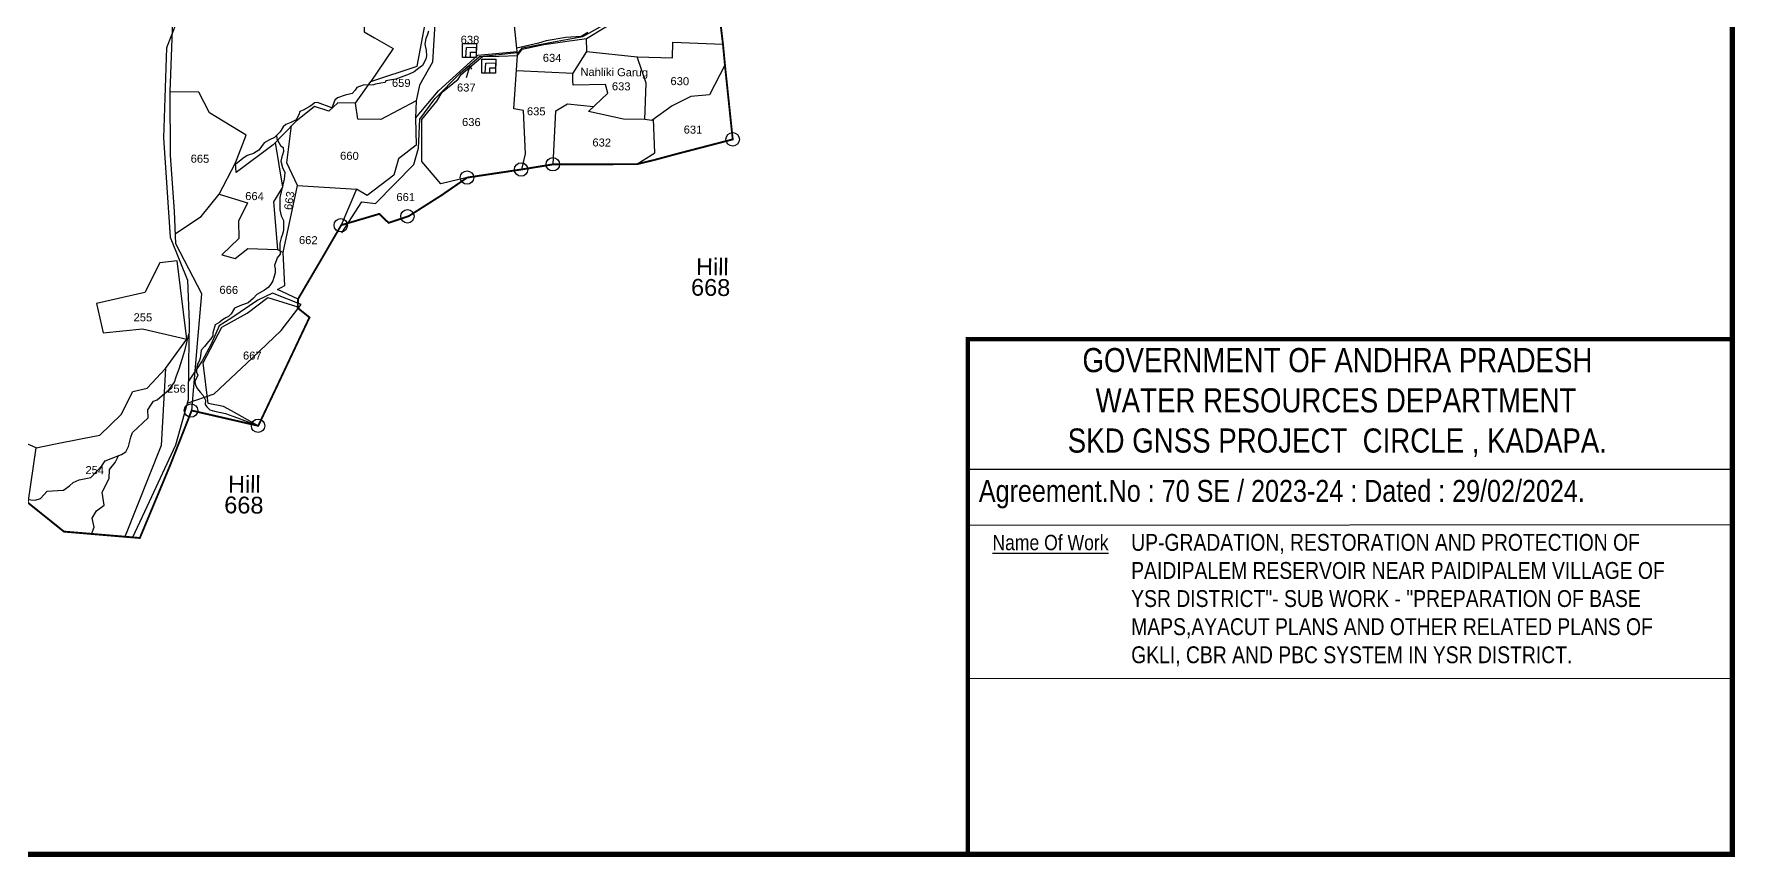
# Model space of a CAD drawing. Header units: inches. Extents: x 216030 to 222213, y 1586560 to 1591986.
# Drawn here: x 219024 to 222213, y 1586560 to 1588103 of the extents above; entities that cross this region are included whole.
import ezdxf

# ---------------------------------------------------------------- set-up
doc = ezdxf.new("R2010")
doc.units = ezdxf.units.IN
doc.header["$LTSCALE"] = 15
doc.header["$MEASUREMENT"] = 0
for name, color, linetype in [('BOUNDRY STONES', 240, 'Continuous'), ('DIMENSION', 1, 'Continuous'), ('FRAME 025', 7, 'Continuous'), ('PLOTS', 7, 'Continuous'), ('PLOTS NO', 7, 'Continuous'), ('ROADS', 1, 'Continuous'), ('STREAMS', 4, 'Continuous'), ('TITLEBLOCK', 7, 'Continuous'), ('VILLAGE BOUNDRY', 5, 'Continuous'), ('wells', 7, 'Continuous')]:
    doc.layers.add(name, color=color, linetype=linetype)
doc.styles.add('ARIALN', font='ARIALN.TTF')
doc.styles.get("Standard").update_dxf_attribs({"font": 'arial.ttf'})

# ---------------------------------------------------------------- blocks, each defined once
blk = doc.blocks.new('VBV BVB')
at = {"layer": 'wells'}
for points in [[(18263.9, 9973.8), (18300.3, 9973.8), (18300.3, 9936.9), (18263.9, 9936.9)], [(18274.1, 9963.3), (18300.3, 9964.6), (18300.3, 9936.9), (18272.6, 9936.9)], [(18285.1, 9951.1), (18300.3, 9951.1), (18300.3, 9936.9), (18285.1, 9936.9)]]:
    blk.add_lwpolyline(points, close=True, dxfattribs=at)
blk = doc.blocks.new('gdggfg')
at = {"layer": 'PLOTS NO'}
for points in [[(18497.2, 7814.7), (18501.3, 7805), (18512.2, 7809.6)], [(18501.3, 7805), (18515.5, 7835.3)]]:
    blk.add_lwpolyline(points, dxfattribs=at)

msp = doc.modelspace()

# ---------------------------------------------------------------- linework, layer by layer
at = {"layer": 'BOUNDRY STONES'}
for centre in [(220334.1, 1587905.8), (219937.5, 1587849.2), (219997, 1587859), (219836.1, 1587834.1), (219599.4, 1587744.6), (219724.4, 1587761.4), (219318.6, 1587397.1), (219444.4, 1587368.5)]:
    msp.add_circle(centre, 12.6, dxfattribs=at)
at = {"layer": 'FRAME 025', "lineweight": -3}
for points, elevation in [([(220775.2, 1587287.4), (222208.7, 1587287.4)], -0.7), ([(220775.2, 1587182.1), (222206.5, 1587183.1)], 4.6), ([(220774.9, 1586895.1), (222208.1, 1586894.3)], 5.8)]:
    msp.add_lwpolyline(points, dxfattribs=dict(at, elevation=elevation))
at = {"layer": 'PLOTS'}
for points in [[(219319.9, 1587397.1), (219331.4, 1587530.2), (219338.8, 1587615.8), (219290.3, 1587709.7), (219287.4, 1587771.2), (219280.2, 1587875.4), (219279.5, 1587995.2), (219285.9, 1588161), (219341.7, 1588382.4), (219379, 1588547.1), (219247.6, 1588583.2), (219157.1, 1588608.1), (219107.9, 1588609.7), (219092, 1588553.6), (219326.4, 1588498.4), (219317.5, 1588460.8), (219239.2, 1588479.3), (219229.4, 1588437.8), (219068.2, 1588475.8), (219092, 1588553.6), (219029.4, 1588538.2), (218990.3, 1588496.4)], [(219773.3, 1588244.7), (219712.5, 1588244.4), (219681.5, 1588197), (219663.4, 1588199.2), (219656.8, 1588221.9), (219661.1, 1588262), (219653.3, 1588259.1), (219640.1, 1588258.4), (219643.5, 1588107.4), (219662.5, 1588096.4), (219697.6, 1588076), (219655.6, 1588014.1), (219742.9, 1588043.3), (219765.8, 1588165.8), (219796, 1588173.3), (219822.1, 1588202), (219848.2, 1588203.9), (219899.6, 1588245.3), (219939.1, 1588356.5)], [(219930.7, 1588062.8), (219939.7, 1588075.2), (219980, 1588083.5), (220019.3, 1588089.1), (220059.8, 1588094.9), (220126.2, 1588135), (220174.9, 1588168.4), (220208.7, 1588188.2), (220245.6, 1588217.8), (220303, 1588280.5)], [(220062.5, 1588106.4), (220050.2, 1588098.9), (220021.4, 1588097.1), (219984.3, 1588090.6), (219970.3, 1588085.9), (219929.6, 1588076.5), (219921, 1588160.6), (219914, 1588228.7), (219916.7, 1588244.6)], [(219914, 1588228.7), (219896.6, 1588223.1), (219853.9, 1588190.8), (219819.6, 1588159.5), (219811, 1588147.7), (219776.6, 1588133.9), (219771.6, 1588050.5), (219747.3, 1588007.2), (219740.9, 1587978.2), (219739.3, 1587945.3), (219741, 1587894.8), (219707.4, 1587869.1), (219698.7, 1587838.8), (219648.8, 1587800.3), (219629, 1587812.4), (219600.2, 1587744.8)], [(219739.3, 1587945.3), (219782.5, 1587996.5), (219856.6, 1588063.6), (219929.9, 1588070.5), (219929.6, 1588076.5)], [(219928.8, 1588035.1), (220035.3, 1588029.8), (220060.7, 1588070.3), (220059.8, 1588094.9)], [(220060.7, 1588070.3), (220154.9, 1588060.4), (220221.1, 1588058.5), (220222, 1588088.1), (220315.9, 1588084.4)], [(219836.5, 1587834.1), (219786.9, 1587822.4), (219751.2, 1587864.2), (219751.2, 1587942.7), (219779.7, 1587977.7), (219789.8, 1587994), (219819.3, 1588018.9), (219824.9, 1588027.3), (219861.4, 1588058), (219864.9, 1588061), (219896.2, 1588061.8), (219930.7, 1588062.8), (219929.9, 1588070.5)], [(219938.9, 1587849.4), (219945.7, 1587878.6), (219941.9, 1587959.7), (219923.8, 1587963), (219930.7, 1588062.8)], [(220319.7, 1588045.1), (220290.6, 1587989.4), (220255.5, 1587986.4), (220220.5, 1587968.9), (220182.4, 1587941.2), (220169.4, 1587942.9), (220172, 1588011.2), (220154.9, 1588060.4)], [(219740.9, 1587978.2), (219674.3, 1587943.2), (219631.3, 1587943.6), (219627, 1587973.9), (219655.6, 1588014.1)], [(220169.4, 1587942.9), (220129.7, 1587943.9), (220063.7, 1587958.1), (220100, 1587992.2), (220095.9, 1588008.9), (220034.9, 1588007.4), (220034.7, 1588015.5), (220034.3, 1588029.9)], [(219627, 1587973.9), (219593.8, 1587974.5), (219576.9, 1587958.9), (219550.1, 1587967.3), (219514.9, 1587939.5), (219472.7, 1587895.7), (219403.1, 1587843.5), (219401.8, 1587861.5), (219422.1, 1587913.5), (219353.2, 1587955.7), (219333.2, 1587994.3), (219279.5, 1587995.2)], [(219997.7, 1587858.9), (220002.7, 1587959), (220024.4, 1587972.3), (220073.3, 1587967.1)], [(219371.4, 1587803.2), (219424.7, 1587786.9), (219408, 1587752.1), (219408.6, 1587719.6), (219376.7, 1587689), (219401.4, 1587682.5), (219425.4, 1587700.8), (219480.5, 1587699.3), (219491.5, 1587693.7), (219518.5, 1587819), (219498.5, 1587861.9), (219507.2, 1587931.5)], [(220154.4, 1587859.2), (220187.9, 1587880.2), (220185.4, 1587943.4)], [(219476.5, 1587899.7), (219490, 1587816.3), (219473.3, 1587788.6), (219480.5, 1587699.3)], [(219289.4, 1587728.9), (219337.6, 1587760.9), (219371.4, 1587803.2), (219401.8, 1587861.5)], [(219518.5, 1587819), (219629, 1587812.4)], [(219519.3, 1587606.2), (219480.9, 1587623.9), (219494.6, 1587631.7), (219491.5, 1587693.7)], [(219271.1, 1587475.9), (219310.9, 1587530.9), (219292.5, 1587678.1), (219260.4, 1587674.1), (219232.3, 1587618.3), (219141.6, 1587597.8), (219154, 1587542.9), (219227.7, 1587550.6), (219310.9, 1587530.9)], [(219444.7, 1587368.4), (219424.6, 1587379.6), (219394.5, 1587396.5), (219379.8, 1587404.7), (219350.6, 1587410.5), (219341.2, 1587486.4), (219376.6, 1587553.2), (219423.8, 1587579.5), (219462.6, 1587609.4), (219518.8, 1587591.5)], [(219013.2, 1587224), (219028.1, 1587327.3), (218998.3, 1587340), (218953.3, 1587453.5), (218985.1, 1587463.3), (218980.6, 1587496.1), (218897, 1587491.1), (218889.2, 1587451.1)], [(219028.1, 1587327.3), (219061.7, 1587333.9), (219115.1, 1587344.5), (219147.7, 1587351), (219187.5, 1587389.9), (219209.7, 1587432.6), (219236.6, 1587439.2), (219271.1, 1587475.9), (219262.8, 1587331.4), (219194.8, 1587160.3)]]:
    msp.add_lwpolyline(points, dxfattribs=at)
at = {"layer": 'ROADS', "color": 1}
for points in [[(219300.8, 1588148.9), (219272.8, 1588077.5), (219267.3, 1587908.6), (219279.3, 1587722.3), (219297.4, 1587677.3), (219311.8, 1587641.5), (219315.4, 1587561.9), (219314.2, 1587486.4), (219313.1, 1587417.4), (219289.3, 1587331.9), (219240.3, 1587226), (219209, 1587159.2)], [(219601.2, 1587730.2), (219639.2, 1587788.3), (219664.3, 1587785.3), (219736.1, 1587858.7), (219745.3, 1587889.3), (219747.4, 1587943.8), (219775.8, 1587982), (219823.4, 1588029.7), (219859.7, 1588061.1), (219895.7, 1588064.9), (219918, 1588067.3), (219932.5, 1588068.8), (219939.9, 1588077.4), (219991.3, 1588087.2), (220053.1, 1588098.9), (220108.2, 1588129.1)], [(219311.4, 1587411.1), (219362.3, 1587428.3), (219433.8, 1587495.8), (219487.8, 1587546.9), (219525.3, 1587596), (219471.6, 1587617), (219443.8, 1587604), (219395.2, 1587571.2), (219371.7, 1587555.9), (219356.6, 1587521.4), (219339.6, 1587490.4), (219313.7, 1587451.9)]]:
    msp.add_lwpolyline(points, dxfattribs=at)
at = {"layer": 'STREAMS', "color": 4}
for points in [[(219763.6, 1588108.7), (219761.3, 1588100.5), (219758.6, 1588094.7), (219756.8, 1588084.2), (219759.3, 1588072.2), (219760.2, 1588062.4), (219759.1, 1588056.3), (219752.6, 1588044.5), (219748.5, 1588041.1), (219737.3, 1588032.7), (219727.5, 1588027.9), (219702.5, 1588018.5), (219694.6, 1588017.4), (219684, 1588015.7), (219682.9, 1588012.6), (219674.5, 1588011.1), (219664.3, 1588009.5), (219660.7, 1588008), (219641.3, 1588007.4), (219629.3, 1588002.9), (219626.1, 1587998.3), (219620.9, 1587991.7), (219607.8, 1587988.9), (219593.4, 1587983.6), (219588, 1587979.2), (219582.4, 1587965.1), (219555.8, 1587975.2), (219550.3, 1587974), (219545.2, 1587970), (219540.3, 1587966.6), (219529.2, 1587960.4), (219522.8, 1587958.3), (219520.7, 1587951.6), (219516, 1587942.3), (219505.7, 1587937.4), (219496.4, 1587933.4), (219491.4, 1587929.4), (219485.5, 1587919.6), (219480.3, 1587914.2), (219475.4, 1587909), (219465.5, 1587904.7), (219455.5, 1587899.1), (219445.8, 1587885.2), (219436, 1587879.2), (219424.2, 1587875.4), (219415.6, 1587870.1), (219402.6, 1587859.5)], [(219479.2, 1587913.7), (219479.7, 1587906.7), (219483.2, 1587899.7), (219486.7, 1587894), (219491.3, 1587890.6), (219492.1, 1587883.2), (219488.5, 1587870.4), (219487, 1587865.1), (219490.4, 1587853.2), (219494.4, 1587843.6), (219493.6, 1587830.8), (219485.1, 1587796.7), (219485.3, 1587782.4), (219485.3, 1587773.5), (219487.4, 1587762.4), (219492, 1587753.8), (219492.1, 1587745.8), (219492, 1587741.1), (219492.1, 1587734.9), (219490.2, 1587727.8), (219487.5, 1587720.8), (219485, 1587711.1), (219485.3, 1587701.2), (219485.5, 1587690.2), (219480.3, 1587683.3), (219475, 1587669), (219476.3, 1587662.6), (219476.2, 1587655.6), (219473.8, 1587646.6), (219471.8, 1587640.4), (219468.5, 1587634.2), (219463, 1587627.9), (219456.4, 1587623), (219442, 1587614.6), (219435.6, 1587607.9), (219425.7, 1587598.8), (219413.6, 1587595), (219400, 1587589), (219393.9, 1587578.5), (219389.1, 1587573.6), (219383.9, 1587570.9), (219377.6, 1587567), (219372.6, 1587562.7), (219364, 1587558.1), (219359.4, 1587542.9), (219359.3, 1587537), (219356, 1587531.3), (219351.5, 1587526.4), (219344.1, 1587517.5), (219337.8, 1587510.4), (219336.9, 1587504.7), (219336.1, 1587495.4), (219334, 1587489.8), (219331.2, 1587485.1), (219329.3, 1587479.1), (219329, 1587469), (219331.5, 1587463.2), (219330.5, 1587460.1), (219327.7, 1587456.2), (219325.8, 1587450.8), (219326.9, 1587444.6), (219331.1, 1587437.6), (219336, 1587431.7), (219341.4, 1587425), (219345.7, 1587416.5), (219345.5, 1587408.5), (219348.4, 1587403.8), (219353.8, 1587398.7), (219362.5, 1587396.2), (219383.2, 1587391.6), (219397.1, 1587386.5), (219405.8, 1587383.2), (219445.1, 1587368.6)], [(219010, 1587229.9), (219026.5, 1587229.2), (219036.6, 1587232.1), (219048.9, 1587245.7), (219068.9, 1587247.1), (219079.4, 1587247.6), (219090.7, 1587256), (219097.9, 1587261.9), (219109.2, 1587266.8), (219131, 1587271.2), (219151.2, 1587293.2), (219157.9, 1587302.5), (219188.5, 1587314.8), (219196.3, 1587319.9), (219201.6, 1587329.5), (219205.9, 1587347.3), (219209, 1587356), (219238.5, 1587383.6), (219237.5, 1587398.7), (219243.4, 1587407.1), (219248.1, 1587414.8), (219255.3, 1587417.4), (219277.5, 1587436.5), (219287.5, 1587450.4), (219290.6, 1587460.3), (219297.1, 1587477), (219304.8, 1587501.3), (219307.9, 1587511.7), (219314.3, 1587540.6)], [(219132, 1587165.1), (219137, 1587178.4), (219133.2, 1587195.3), (219141.7, 1587208.9), (219155.6, 1587219.8), (219151.8, 1587244.2), (219165.4, 1587269.4), (219166, 1587286.2), (219176.3, 1587299.4), (219183.6, 1587313.5)]]:
    msp.add_lwpolyline(points, dxfattribs=at)
at = {"layer": 'VILLAGE BOUNDRY', "const_width": 10}
msp.add_lwpolyline([(216035.3, 1591570.6), (222208.1, 1591570.6), (222208.1, 1586564.6), (216035.3, 1586564.6)], close=True, dxfattribs=at)
at = {"layer": 'VILLAGE BOUNDRY'}
msp.add_lwpolyline([(219013.2, 1587224, 3.55, 3.55, 0), (219080.4, 1587170, 3.55, 3.55, 0), (219222.7, 1587158, 3.55, 3.55, 0), (219280.8, 1587297.5, 3.55, 3.55, 0), (219319.9, 1587397.1, 3.55, 3.55, 0), (219444.7, 1587368.4, 3.55, 3.55, 0), (219540.8, 1587571.8, 3.55, 3.55, 0), (219518.7, 1587589.5, 3.55, 3.55, 0), (219519.3, 1587606.2, 3.55, 3.55, 0), (219566.8, 1587687.2, 3.55, 3.55, 0), (219600.2, 1587744.8, 3.55, 3.55, 0), (219671.6, 1587765.9, 3.55, 3.55, 0), (219689.1, 1587749.1, 3.55, 3.55, 0), (219726.9, 1587761.8, 3.55, 3.55, 0), (219788.6, 1587801.1, 3.55, 3.55, 0), (219836.5, 1587834.1, 3.55, 3.55, 0), (219938.9, 1587849.4, 3.55, 3.55, 0), (219997.7, 1587858.9, 3.55, 3.55, 0), (220154.4, 1587859.2, 3.55, 3.55, 0), (220188, 1587867.3, 3.55, 3.55, 0), (220229.9, 1587878.6, 3.55, 3.55, 0), (220334.2, 1587905.7, 3.55, 3.55, 0), (220320.1, 1588040.4, 3.55, 3.55, 0), (220315.9, 1588084.4, 3.55, 3.55, 0), (220309.1, 1588142.1, 3.55, 3.55, 0)], format="xyseb", dxfattribs=at)
at = {"layer": 'VILLAGE BOUNDRY', "color": 6}
msp.add_lwpolyline([(219013.2, 1587224), (219080.4, 1587170), (219222.7, 1587158), (219280.8, 1587297.5), (219319.9, 1587397.1), (219444.7, 1587368.4), (219540.8, 1587571.8), (219518.7, 1587589.5), (219519.3, 1587606.2), (219566.8, 1587687.2), (219600.2, 1587744.8), (219671.6, 1587765.9), (219689.1, 1587749.1), (219726.9, 1587761.8), (219788.6, 1587801.1), (219836.5, 1587834.1), (219938.9, 1587849.4), (219997.7, 1587858.9), (220154.4, 1587859.2), (220188, 1587867.3), (220229.9, 1587878.6), (220334.2, 1587905.7), (220320.1, 1588040.4), (220315.9, 1588084.4), (220309.1, 1588142.1)], dxfattribs=at)
at = {"layer": 'VILLAGE BOUNDRY', "color": 5, "const_width": 8.53}
msp.add_lwpolyline([(222208.1, 1586564.6), (220774.9, 1586564.6), (220774.9, 1587530.9), (222208.1, 1587530.9)], close=True, dxfattribs=at)

# ---------------------------------------------------------------- block references
at = {"layer": 'PLOTS NO', "xscale": 0.710781751960323, "yscale": 0.710781751960323, "zscale": 0.710781751960323, "rotation": 187.8911703312724}
msp.add_blockref('gdggfg', (232105.6, 1595344.4), dxfattribs=at)
at = {"layer": 'wells', "xscale": 0.7107817519603229, "yscale": 0.7107817519603229, "zscale": 0.7107817519603229, "rotation": 359.4143192848295}
for p in [(206774.3, 1581129.6), (206810.5, 1581100.1)]:
    msp.add_blockref('VBV BVB', p, dxfattribs=at)

# ---------------------------------------------------------------- texts
at = {"layer": 'DIMENSION'}
for s, p in [('Hill', (220265.3, 1587651.3)), ('668', (220255.9, 1587612.6)), ('Hill', (219387.9, 1587243.3)), ('668', (219380.8, 1587204.4))]:
    msp.add_text(s, height=31.55, rotation=359.4143, dxfattribs=at).set_placement(p)
at = {"layer": 'PLOTS NO'}
for s, rotation, p in [('638', 359.4143, (219824.1, 1588085.2)), ('634', 359.4143, (219978.1, 1588051.3)), ('Nahliki Garug', 359.4143, (220048.6, 1588025)), ('659', 359.4143, (219695.2, 1588004.3)), ('637', 359.4143, (219817.2, 1587995.6)), ('633', 359.4143, (220107.6, 1587997.9)), ('630', 359.4143, (220217.4, 1588007.6)), ('636', 359.4143, (219826.7, 1587930.9)), ('635', 359.4143, (219948.3, 1587951)), ('631', 359.4143, (220242.2, 1587916.7)), ('660', 359.4143, (219598.1, 1587867.6)), ('632', 359.4143, (220071.1, 1587892.5)), ('665', 359.4143, (219317.9, 1587862.1)), ('664', 359.4143, (219420.2, 1587792)), ('663', 81.711, (219507.7, 1587772.5)), ('661', 359.4143, (219703.6, 1587790.2)), ('662', 359.4143, (219521, 1587709.4)), ('666', 359.4143, (219371.9, 1587616.1)), ('255', 359.4143, (219210.9, 1587564.6)), ('667', 359.4143, (219416, 1587492.8)), ('256', 359.4143, (219273.9, 1587430.8)), ('254', 359.4143, (219120.7, 1587277.9))]:
    msp.add_text(s, height=15, rotation=rotation, dxfattribs=at).set_placement(p)
at = {"layer": 'TITLEBLOCK', "extrusion": (0.000201441, 0.004807, 0.999988), "style": 'ARIALN'}
msp.add_text('%%UName Of Work', height=28.744, rotation=359.9999, dxfattribs=at).set_placement((220821, 1587116.6, 7674.3))
at = {"layer": 'TITLEBLOCK', "extrusion": (0.000201441, 0.004807, 0.999988), "attachment_point": 1, "text_direction": (1, -1e-06, -0.000201), "style": 'ARIALN'}
for s, insert, char_height, width in [('\\pi51.94769;GOVERNMENT OF ANDHRA PRADESH  \\P\\pi76.56512;WATER RESOURCES DEPARTMENT      \\P\\pi24.27429;SKD GNSS PROJECT  CIRCLE , KADAPA.', (220937.9, 1587514.3, -7.6), 45.253, 1052.786), ('Agreement.No : 70 SE / 2023-24 : Dated : 29/02/2024.', (220795.6, 1587266.9, -3), 41.104, 1326.781), ('UP-GRADATION, RESTORATION AND PROTECTION OF PAIDIPALEM RESERVOIR NEAR PAIDIPALEM VILLAGE OF YSR DISTRICT"- SUB WORK - "PREPARATION OF BASE MAPS,AYACUT PLANS AND OTHER RELATED PLANS OF GKLI, CBR AND PBC SYSTEM IN YSR DISTRICT.', (221081.2, 1587165.6, -2.1), 31.6183, 1020.601)]:
    msp.add_mtext(s, dxfattribs=dict(at, insert=insert, char_height=char_height, width=width))

doc.saveas('drawing.dxf')
